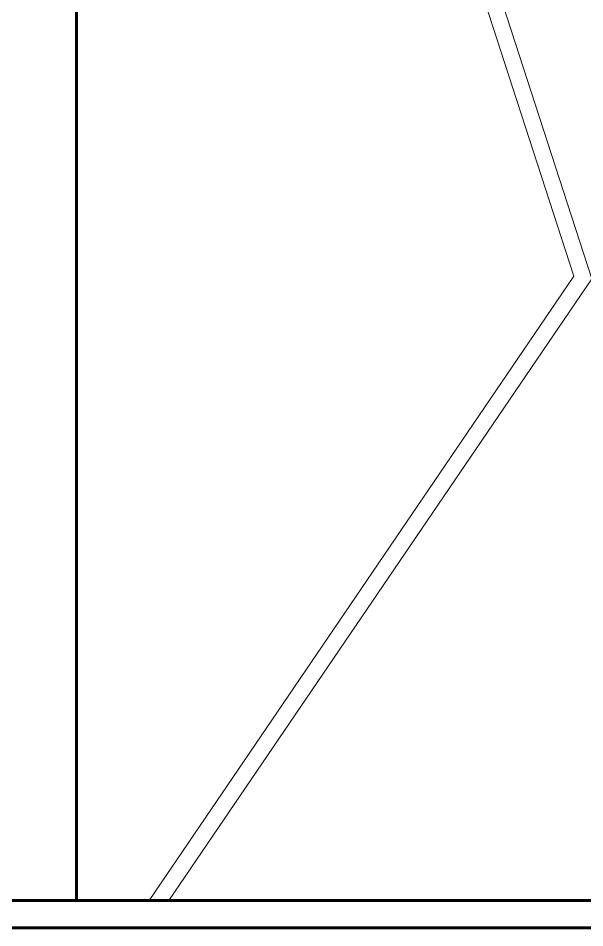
# Model space of a CAD drawing. Header units: millimetres. Extents: x 1769 to 2783, y -1222 to -971.
# Drawn here: x 2631.57 to 2641.94, y -1017.59 to -1000.95 of the extents above; entities that cross this region are included whole.
import ezdxf

# ---------------------------------------------------------------- set-up
doc = ezdxf.new("R2010")
doc.units = ezdxf.units.MM
doc.linetypes.add('501L', pattern=[5, 2.5, 2.5])
for name, color, linetype in [('MURO DIVISORIO', 71, '501L'), ('PIALSTRI', 7, 'Continuous'), ('quote', 6, 'Continuous')]:
    doc.layers.add(name, color=color, linetype=linetype)

msp = doc.modelspace()

# ---------------------------------------------------------------- linework, layer by layer
at = {"layer": 'MURO DIVISORIO', "color": 6, "linetype": '501L', "lineweight": 0}
for points in [[(2664.229, -971.241), (2635.797, -987.367), (2641.737, -1005.668), (2633.967, -1017.085)], [(2664.838, -971.241), (2636.158, -987.508), (2642.068, -1005.716), (2634.331, -1017.085)]]:
    msp.add_lwpolyline(points, dxfattribs=at)
at = {"layer": 'PIALSTRI', "lineweight": 60, "ltscale": 0.2}
for p, q in [((2632.642, -971.241), (2632.642, -1017.085)), ((2632.642, -1017.085), (2692.269, -1017.085))]:
    msp.add_line(p, q, dxfattribs=at)
at = {"layer": 'quote', "lineweight": 60, "ltscale": 0.2}
msp.add_line((2607.114, -1017.085), (2782.413, -1017.085), dxfattribs=at)
for points in [[(2606.614, -970.741), (2782.913, -970.741), (2782.913, -1017.585), (2606.614, -1017.585)], [(2607.114, -971.241), (2782.413, -971.241), (2782.413, -1017.085), (2607.114, -1017.085)]]:
    msp.add_lwpolyline(points, close=True, dxfattribs=at)

doc.saveas('drawing.dxf')
